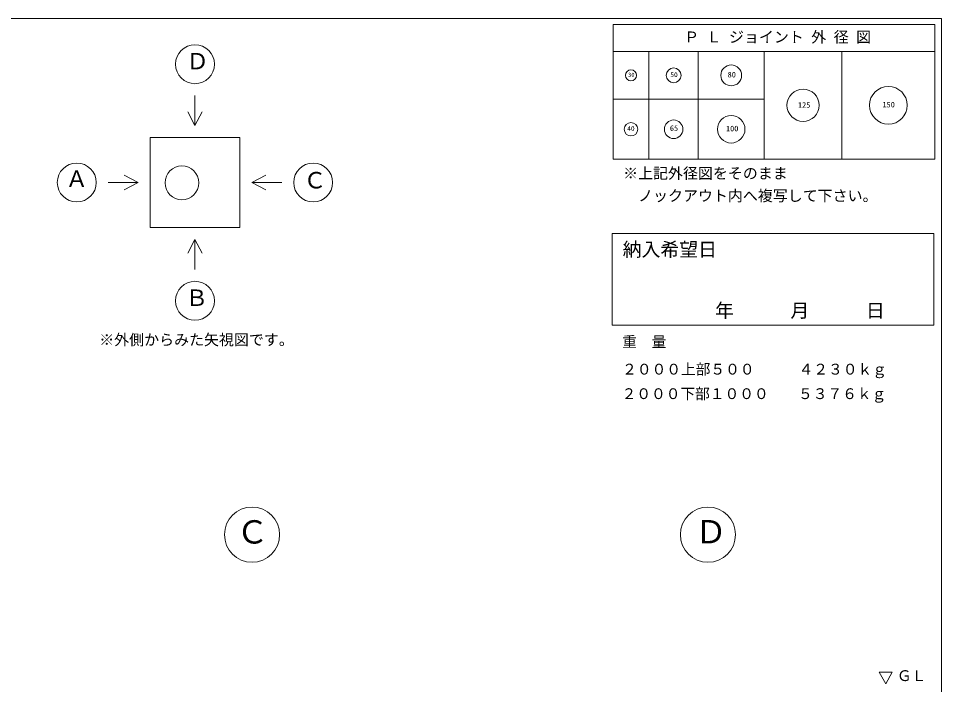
# Model space of a CAD drawing. Units: millimetres, scale not verified. Extents: x -9756 to 9756, y -4566 to 4566.
# Drawn here: x 3636 to 9755, y 153 to 4566 of the extents above; entities that cross this region are included whole.
import ezdxf
from ezdxf.enums import TextEntityAlignment as Align

# ---------------------------------------------------------------- set-up
doc = ezdxf.new("R2010")
doc.units = ezdxf.units.MM
doc.header["$LTSCALE"] = 20
for name, color, linetype, lineweight in [('0-2_waku', 7, 'Continuous', 18), ('0-3_gaikei', 7, 'Continuous', 18), ('0-5_sunpou', 7, 'Continuous', 18), ('0-D_文字１', 7, 'Continuous', 18)]:
    doc.layers.add(name, color=color, linetype=linetype, lineweight=lineweight)
doc.styles.add('ＭＳ ゴシック', font='')
doc.styles.get('ＭＳ ゴシック').set_extended_font_data('MS Gothic')

msp = doc.modelspace()

# ---------------------------------------------------------------- linework, layer by layer
at = {"layer": '0-2_waku'}
for p, q in [((-2484.67, 4565.84), (9755.33, 4565.84)), ((-2484.67, 4565.84), (9755.33, 4565.84)), ((7565.33, 4565.84), (9755.33, 4565.84)), ((7565.33, 4565.84), (9755.33, 4565.84)), ((9755.33, 4565.84), (9755.33, -3984.16)), ((7577.39, 4526.15), (7577.39, 3633.33)), ((7577.39, 4526.15), (9710.25, 4526.15)), ((7577.39, 4526.15), (9710.25, 4526.15)), ((7577.39, 4526.15), (9710.25, 4526.15)), ((7577.39, 4526.15), (7577.39, 3633.33)), ((7577.39, 4526.15), (9710.25, 4526.15)), ((7577.39, 4526.15), (9710.25, 4526.15)), ((7577.39, 4526.15), (9710.25, 4526.15)), ((9710.25, 4526.15), (9710.25, 3633.33)), ((9710.25, 4526.15), (9710.25, 3633.33)), ((7577.39, 4347.59), (9710.25, 4347.59)), ((7815.48, 4347.59), (7815.48, 3633.33)), ((8142.85, 4347.59), (8142.85, 3633.33)), ((8579.34, 4347.59), (8579.34, 3633.33)), ((9095.19, 4347.59), (9095.19, 3633.33)), ((7577.39, 4030.14), (8579.34, 4030.14)), ((7577.39, 3633.33), (9710.25, 3633.33)), ((7577.39, 3633.33), (9710.25, 3633.33))]:
    msp.add_line(p, q, dxfattribs=at)
at = {"layer": '0-3_gaikei'}
for p, q in [((4805.94, 4054.39), (4805.94, 3855.98)), ((4805.94, 3855.98), (4758.07, 3948)), ((4805.94, 3855.98), (4853.81, 3948)), ((4508.34, 3776.62), (5103.55, 3776.62)), ((4508.34, 3776.62), (4508.34, 3181.41)), ((5103.55, 3776.62), (5103.55, 3181.41)), ((4428.97, 3479.01), (4336.96, 3526.88)), ((5182.91, 3479.01), (5274.93, 3526.88)), ((4230.57, 3479.01), (4428.97, 3479.01)), ((4428.97, 3479.01), (4336.96, 3431.14)), ((4508.34, 3181.41), (5103.55, 3181.41)), ((4805.94, 3102.04), (4758.07, 3010.03)), ((4805.94, 3102.04), (4853.81, 3010.03)), ((4805.94, 2903.64), (4805.94, 3102.04))]:
    msp.add_line(p, q, dxfattribs=at)
msp.add_lwpolyline([(5381.32, 3479.01), (5182.91, 3479.01), (5274.93, 3431.14)], dxfattribs=at)
for centre, radius in [((4805.94, 4262.71), 128.96), ((4022.24, 3479.01), 128.96), ((4719.35, 3476.62), 112), ((5589.64, 3479.01), 128.96), ((4805.94, 2695.31), 128.96), ((5184.08, 1145.84), 182.81), ((8206.58, 1145.84), 182.81)]:
    msp.add_circle(centre, radius, dxfattribs=at)
at = {"layer": '0-5_sunpou'}
for p, q in [((7571.55, 3141.99), (7571.55, 2533.47)), ((7571.55, 3141.99), (9704.4, 3141.99)), ((9704.4, 3141.99), (9704.4, 2533.47)), ((7571.55, 2533.47), (9704.4, 2533.47))]:
    msp.add_line(p, q, dxfattribs=at)
for centre, radius in [((7696.44, 4188.87), 37), ((7979.16, 4188.87), 49), ((8361.09, 4188.87), 69), ((9402.72, 3990.46), 125), ((8837.27, 3990.46), 106.5), ((8361.09, 3831.74), 91), ((7696.44, 3831.74), 44.5), ((7979.16, 3831.74), 61.5)]:
    msp.add_circle(centre, radius, dxfattribs=at)
at = {"layer": '0-D_文字１'}
for p, q in [((9385.08, 157.83), (9342.43, 233.72)), ((9342.43, 233.72), (9427.73, 233.72)), ((9385.08, 157.83), (9427.73, 233.72))]:
    msp.add_line(p, q, dxfattribs=at)

# ---------------------------------------------------------------- texts
at = {"layer": '0-5_sunpou', "style": 'ＭＳ ゴシック'}
for s, height, p in [('30', 28.04, (7676.39, 4170.33)), ('50', 31.16, (7957.57, 4168.52)), ('80', 36.66, (8337.27, 4164.18)), ('125', 36.66, (8803.55, 3963.04)), ('150', 36.66, (9363.54, 3965.69)), ('65', 36.66, (7954.38, 3810.01)), ('40', 31.16, (7671.71, 3812.14)), ('100', 36.66, (8326.15, 3807.56)), ('納入希望日', 91.64, (7641.51, 2962.34))]:
    msp.add_text(s, height=height, dxfattribs=at).set_placement(p, align=Align.BOTTOM_LEFT)
at = {"layer": '0-D_文字１', "style": 'ＭＳ ゴシック'}
for s, height, p in [('Ｐ Ｌ ジョイント 外 径 図', 72.73, (8048.85, 4384.93)), ('Ｄ', 109.1, (4748.46, 4195.65)), ('Ａ', 109.1, (3947.52, 3416.87)), ('Ｃ', 109.1, (5526.73, 3407.04)), ('※上記外径図をそのまま', 72.73, (7644.44, 3482.15)), ('\u3000ノックアウト内へ複写して下さい。', 72.73, (7644.44, 3333.35)), ('Ｂ', 109.1, (4743.03, 2628.25)), ('\u3000\u3000\u3000年\u3000\u3000\u3000月\u3000\u3000\u3000日     ', 91.64, (7878.9, 2557.67)), ('※外側からみた矢視図です。', 72.73, (4171.45, 2379.12)), ('重\u3000量', 71.48, (7638.11, 2366.94)), ('２０００上部５００\u3000\u3000\u3000４２３０ｋｇ', 71.48, (7638.11, 2185.05)), ('２０００下部１０００\u3000\u3000５３７６ｋｇ', 71.48, (7634.37, 2022.67)), ('Ｃ', 154.6, (5080.86, 1040.31)), ('Ｄ', 154.6, (8121.01, 1041.49)), ('ＧＬ', 71.48, (9459.65, 154.49))]:
    msp.add_text(s, height=height, dxfattribs=at).set_placement(p, align=Align.BOTTOM_LEFT)

doc.saveas('drawing.dxf')
